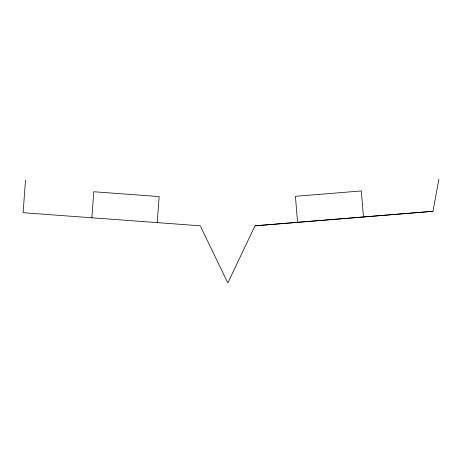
<?xml version="1.0" encoding="UTF-8"?>
<svg xmlns="http://www.w3.org/2000/svg" width="462" height="462" viewBox="0 0 462 462"><rect width="100%" height="100%" fill="white"/><g stroke="black" fill="none" stroke-linecap="round" stroke-linejoin="round"><path stroke-width="0.69" d="M25.52 179.978L23.1 212.699L200.242 225.808L227.824 282.958L255.001 225.808L432.958 211.307L438.9 179.042M91.869 217.787L93.798 191.747L159.165 196.587L157.236 222.626M432.958 211.307L255.001 225.808M363.444 216.973L361.324 190.95L295.426 196.315L297.545 222.343"/></g></svg>
